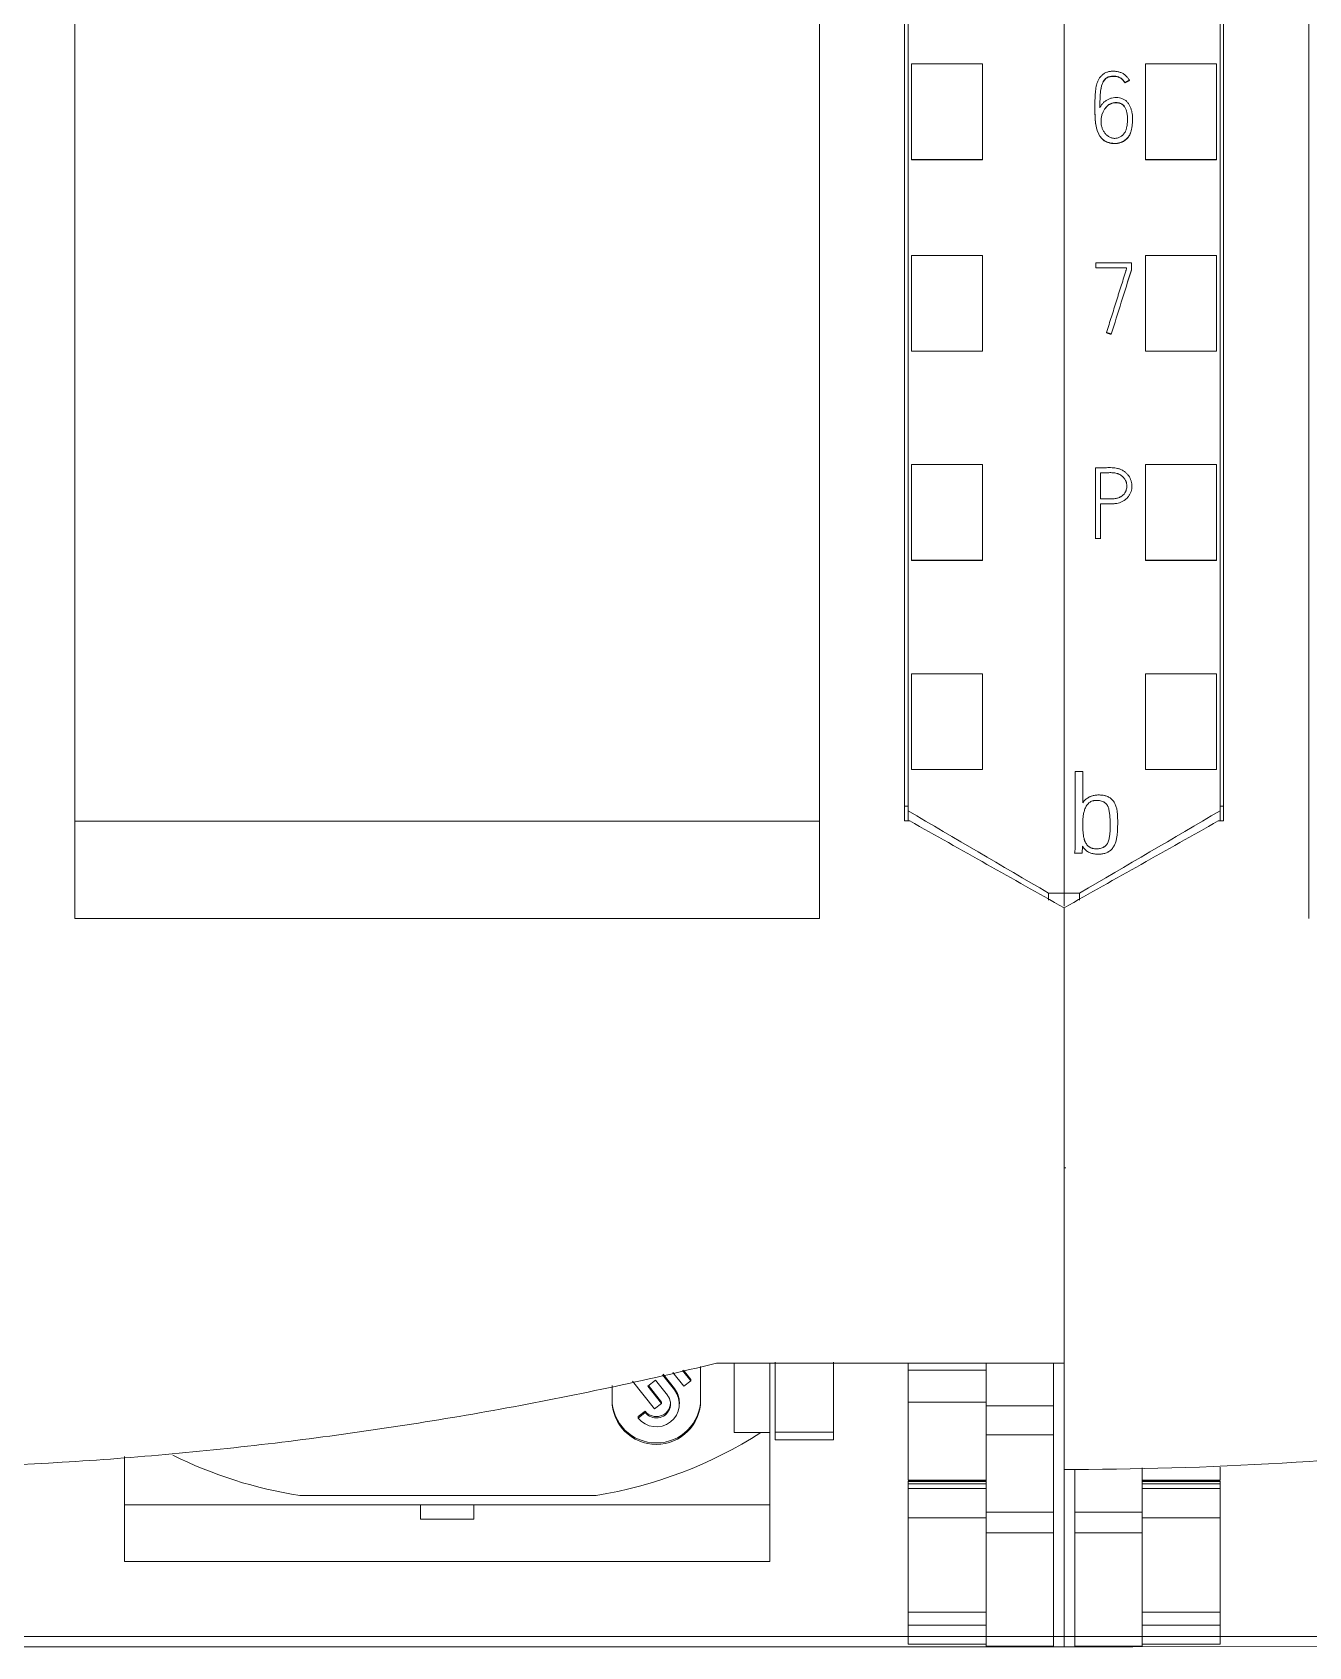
# Model space of a CAD drawing. Header units: millimetres. Extents: x 4137 to 6698, y 1400 to 3585.
# Drawn here: x 6083.15 to 6119.15, y 3225.79 to 3271.34 of the extents above; entities that cross this region are included whole.
import ezdxf

# ---------------------------------------------------------------- set-up
doc = ezdxf.new("R2010")
doc.units = ezdxf.units.MM
doc.layers.add('000-PI-Oprema', color=30, linetype='Continuous', lineweight=5)
doc.layers.add('004-PI-DIN Šina', color=3, linetype='Continuous')

msp = doc.modelspace()

# ---------------------------------------------------------------- linework, layer by layer
at = {"color": 0, "linetype": 'ByBlock', "lineweight": 0}
for p, q in [((6112.248, 3360.472), (6112.248, 3247.054)), ((6107.848, 3249.376), (6107.848, 3358.191)), ((6107.948, 3267.749), (6107.948, 3270.45)), ((6107.948, 3270.45), (6109.948, 3270.45)), ((6109.948, 3267.749), (6109.948, 3270.45)), ((6107.948, 3267.749), (6109.948, 3267.749)), ((6107.948, 3267.741), (6107.948, 3267.749)), ((6107.948, 3267.741), (6109.948, 3267.741)), ((6109.948, 3267.741), (6109.948, 3267.749)), ((6107.948, 3262.348), (6107.948, 3265.049)), ((6107.948, 3265.049), (6109.948, 3265.049)), ((6109.948, 3262.348), (6109.948, 3265.049)), ((6107.948, 3262.348), (6109.948, 3262.348)), ((6107.948, 3262.341), (6107.948, 3262.348)), ((6107.948, 3262.341), (6109.948, 3262.341)), ((6109.948, 3262.341), (6109.948, 3262.348)), ((6107.948, 3256.446), (6107.948, 3259.147)), ((6107.948, 3259.147), (6109.948, 3259.147)), ((6109.948, 3256.446), (6109.948, 3259.147)), ((6107.948, 3256.446), (6109.948, 3256.446)), ((6107.948, 3256.441), (6107.948, 3256.446)), ((6107.948, 3256.441), (6109.948, 3256.441)), ((6109.948, 3256.441), (6109.948, 3256.446)), ((6107.948, 3250.544), (6107.948, 3253.245)), ((6107.948, 3253.245), (6109.948, 3253.245)), ((6109.948, 3250.544), (6109.948, 3253.245)), ((6107.948, 3250.541), (6107.948, 3250.544)), ((6107.948, 3250.544), (6109.948, 3250.544)), ((6107.948, 3250.541), (6109.948, 3250.541)), ((6109.948, 3250.541), (6109.948, 3250.544)), ((6107.748, 3249.505), (6107.848, 3249.505)), ((6107.848, 3249.091), (6107.848, 3249.376)), ((6105.348, 3249.087), (6084.348, 3249.087)), ((6107.748, 3249.091), (6107.898, 3249.091)), ((6111.808, 3247.054), (6111.808, 3246.851)), ((6112.248, 3247.054), (6111.808, 3247.054)), ((6112.248, 3247.054), (6112.248, 3246.705)), ((6105.348, 3246.341), (6084.348, 3246.341)), ((6112.299, 3239.304), (6112.248, 3239.304)), ((6101.998, 3232.74), (6101.998, 3233.696)), ((6102.448, 3233.791), (6112.248, 3233.791)), ((6102.948, 3233.791), (6102.948, 3231.831)), ((6103.948, 3231.831), (6103.948, 3233.791)), ((6107.848, 3233.591), (6107.848, 3233.791)), ((6110.048, 3232.59), (6110.048, 3233.791)), ((6111.948, 3232.59), (6111.948, 3233.791)), ((6112.248, 3233.739), (6112.248, 3225.791)), ((6100.078, 3233.288), (6100.698, 3232.502)), ((6100.51, 3233.143), (6100.726, 3233.31)), ((6100.726, 3233.31), (6101.062, 3232.884)), ((6101.259, 3233.036), (6100.923, 3233.463)), ((6101.259, 3233.075), (6100.942, 3233.477)), ((6101.218, 3233.53), (6101.524, 3233.141)), ((6101.721, 3233.294), (6101.489, 3233.588)), ((6101.721, 3233.333), (6101.516, 3233.593)), ((6101.524, 3233.141), (6101.721, 3233.294)), ((6101.721, 3233.333), (6101.721, 3233.294)), ((6107.848, 3232.693), (6107.848, 3233.591)), ((6107.848, 3233.591), (6110.048, 3233.591)), ((6099.498, 3233.165), (6099.498, 3232.74)), ((6100.895, 3232.654), (6100.51, 3233.143)), ((6100.895, 3232.694), (6100.529, 3233.158)), ((6101.259, 3233.075), (6101.259, 3233.036)), ((6100.433, 3232.436), (6100.236, 3232.283)), ((6100.433, 3232.397), (6100.236, 3232.244)), ((6100.433, 3232.436), (6100.433, 3232.397)), ((6100.698, 3232.502), (6100.895, 3232.654)), ((6100.895, 3232.694), (6100.895, 3232.654)), ((6101.397, 3232.64), (6101.397, 3232.679)), ((6107.848, 3230.492), (6107.848, 3232.693)), ((6107.848, 3232.693), (6110.048, 3232.693)), ((6110.048, 3231.774), (6110.048, 3232.59)), ((6110.048, 3232.59), (6111.948, 3232.59)), ((6111.948, 3231.774), (6111.948, 3232.59)), ((6100.236, 3232.283), (6100.236, 3232.244)), ((6102.948, 3231.831), (6102.948, 3231.831)), ((6102.948, 3231.831), (6103.696, 3231.831)), ((6102.948, 3231.831), (6103.948, 3231.831)), ((6103.696, 3231.831), (6103.948, 3231.831)), ((6103.948, 3229.791), (6103.948, 3231.831)), ((6103.948, 3231.831), (6103.948, 3231.831)), ((6104.098, 3231.624), (6104.098, 3231.842)), ((6104.098, 3231.842), (6105.748, 3231.842)), ((6104.098, 3231.624), (6105.748, 3231.624)), ((6105.748, 3231.624), (6105.748, 3231.842)), ((6110.048, 3231.774), (6110.048, 3229.586)), ((6110.048, 3231.774), (6111.948, 3231.774)), ((6111.948, 3231.774), (6111.948, 3229.586)), ((6085.748, 3229.791), (6085.748, 3231.156)), ((6107.848, 3230.492), (6110.048, 3230.492)), ((6090.692, 3230.059), (6099.047, 3230.059)), ((6107.848, 3230.456), (6107.848, 3230.463)), ((6110.048, 3230.463), (6107.848, 3230.463)), ((6107.848, 3230.391), (6107.848, 3230.456)), ((6107.848, 3230.456), (6110.048, 3230.456)), ((6107.848, 3230.391), (6107.848, 3230.254)), ((6107.848, 3230.391), (6110.048, 3230.391)), ((6107.848, 3230.254), (6110.048, 3230.254)), ((6107.848, 3230.254), (6107.848, 3229.43)), ((6085.748, 3229.791), (6103.948, 3229.791)), ((6085.748, 3228.191), (6085.748, 3229.791)), ((6094.098, 3229.791), (6094.098, 3229.387)), ((6095.598, 3229.791), (6095.598, 3229.387)), ((6103.948, 3228.191), (6103.948, 3229.791)), ((6110.048, 3229), (6110.048, 3229.586)), ((6110.048, 3229.586), (6111.948, 3229.586)), ((6111.948, 3229), (6111.948, 3229.586)), ((6094.098, 3229.387), (6095.598, 3229.387)), ((6107.848, 3229.43), (6107.848, 3226.765)), ((6107.848, 3229.43), (6110.048, 3229.43)), ((6110.048, 3229), (6111.948, 3229)), ((6085.748, 3228.191), (6103.948, 3228.191)), ((6107.848, 3226.765), (6107.848, 3226.398)), ((6107.848, 3226.765), (6110.048, 3226.765)), ((6107.848, 3226.398), (6107.848, 3225.867)), ((6107.848, 3226.398), (6110.048, 3226.398)), ((6110.048, 3226.398), (6110.048, 3225.867)), ((6110.648, 3225.791), (6079.389, 3225.791)), ((6107.848, 3225.867), (6107.848, 3225.867)), ((6107.848, 3225.867), (6110.048, 3225.867)), ((6107.848, 3225.867), (6110.048, 3225.867)), ((6110.048, 3225.803), (6111.948, 3225.803)), ((6112.248, 3225.791), (6110.648, 3225.791))]:
    msp.add_line(p, q, dxfattribs=at)
for centre, major_axis, start_param, end_param in [((6100.748, 3232.779), (1.25, 0), 3.141593, 6.283185), ((6100.748, 3232.64), (0.649, 0), 3.804818, 6.94641), ((6100.748, 3232.64), (-0.399, 0), 0.663225, 3.804818), ((6100.748, 3232.679), (0.649, 0), 6.283142, 6.94641), ((6100.748, 3232.74), (1.25, 0), 3.141593, 6.283185), ((6100.748, 3232.679), (-0.399, 0), 0.663225, 3.092069), ((6097.11, 3241.936), (12.135, 0), 4.872685, 5.28613), ((6092.514, 3241.795), (11.977, 0), 4.244321, 4.559632)]:
    msp.add_ellipse(centre, major_axis=major_axis, ratio=0.991445, start_param=start_param, end_param=end_param, dxfattribs=at)
for points, knots in [([(6107.748, 3249.091), (6107.748, 3252.431), (6107.748, 3260.396), (6107.748, 3273.036), (6107.748, 3288.522), (6107.748, 3302.817), (6107.748, 3317.027), (6107.748, 3331.593), (6107.748, 3345.763), (6107.748, 3355.333), (6107.748, 3358.377)], [0, 0, 0, 0, 0.091483, 0.21812, 0.346206, 0.515858, 0.610111, 0.736264, 0.916066, 1, 1, 1, 1]), ([(6084.348, 3355.311), (6084.348, 3353.288), (6084.348, 3344.739), (6084.348, 3331.593), (6084.348, 3317.027), (6084.348, 3302.817), (6084.348, 3288.522), (6084.348, 3273.036), (6084.348, 3260.278), (6084.348, 3251.396), (6084.348, 3247.139), (6084.348, 3246.341)], [0, 0, 0, 0, 0.055935, 0.236292, 0.362833, 0.457376, 0.627551, 0.756032, 0.883059, 0.978086, 1, 1, 1, 1]), ([(6105.348, 3355.311), (6105.348, 3353.288), (6105.348, 3344.739), (6105.348, 3331.593), (6105.348, 3317.027), (6105.348, 3302.817), (6105.348, 3288.522), (6105.348, 3273.036), (6105.348, 3260.278), (6105.348, 3251.396), (6105.348, 3247.139), (6105.348, 3246.341)], [0, 0, 0, 0, 0.055935, 0.236292, 0.362833, 0.457376, 0.627551, 0.756032, 0.883059, 0.978086, 1, 1, 1, 1]), ([(6112.248, 3246.64), (6112.248, 3245.132), (6112.248, 3241.882), (6112.248, 3237.599), (6112.248, 3234.824), (6112.248, 3233.791)], [0, 0, 0, 0, 0.352188, 0.75882, 1, 1, 1, 1]), ([(6077.749, 3230.792), (6079.836, 3230.798), (6081.917, 3230.865), (6086.063, 3231.123), (6088.128, 3231.312), (6092.245, 3231.812), (6094.296, 3232.122), (6098.383, 3232.865), (6100.419, 3233.297), (6102.448, 3233.791)], [0, 0, 0, 0, 0.25, 0.25, 0.5, 0.5, 0.75, 0.75, 1, 1, 1, 1]), ([(6104.098, 3233.82), (6104.098, 3233.778), (6104.098, 3233.194), (6104.098, 3232.528), (6104.098, 3231.842)], [0, 0, 0, 0, 0.072727, 1, 1, 1, 1]), ([(6105.748, 3233.82), (6105.748, 3233.778), (6105.748, 3233.194), (6105.748, 3232.528), (6105.748, 3231.842)], [0, 0, 0, 0, 0.072727, 1, 1, 1, 1]), ([(6110.048, 3226.398), (6110.048, 3226.632), (6110.048, 3227.31), (6110.048, 3228.33), (6110.048, 3229)], [0, 0, 0, 0, 0.445928, 1, 1, 1, 1])]:
    msp.add_open_spline(points, degree=3, knots=knots, dxfattribs=at)
for points in [[(6107.848, 3249.376), (6109.167, 3248.601), (6110.487, 3247.827), (6111.808, 3247.054)], [(6112.248, 3246.64), (6110.798, 3247.457), (6109.348, 3248.274), (6107.898, 3249.091)], [(6111.948, 3225.803), (6111.948, 3225.844), (6111.948, 3226.134), (6111.948, 3227.199), (6111.948, 3228.33), (6111.948, 3229)], [(6110.048, 3225.803), (6110.048, 3225.815), (6110.048, 3225.837), (6110.048, 3225.867)]]:
    msp.add_open_spline(points, degree=3, dxfattribs=at)
at = {"layer": '000-PI-Oprema', "color": 0, "linetype": 'ByBlock', "lineweight": 0}
for p, q in [((6112.248, 3360.472), (6112.248, 3247.054)), ((6116.648, 3358.191), (6116.648, 3249.376)), ((6114.548, 3267.749), (6114.548, 3270.45)), ((6116.548, 3270.45), (6114.548, 3270.45)), ((6116.548, 3267.749), (6116.548, 3270.45)), ((6113.961, 3269.922), (6113.961, 3269.916)), ((6114.089, 3269.988), (6114.089, 3269.982)), ((6113.117, 3269.182), (6113.117, 3269.175)), ((6114.181, 3268.882), (6114.181, 3268.888)), ((6114.548, 3267.741), (6114.548, 3267.749)), ((6116.548, 3267.749), (6114.548, 3267.749)), ((6116.548, 3267.741), (6114.548, 3267.741)), ((6116.548, 3267.741), (6116.548, 3267.749)), ((6113.148, 3264.697), (6113.148, 3264.839)), ((6113.148, 3264.839), (6114.147, 3264.839)), ((6114.008, 3264.697), (6113.148, 3264.697)), ((6114.008, 3264.658), (6114.008, 3264.697)), ((6114.147, 3264.839), (6114.147, 3264.636)), ((6114.548, 3262.348), (6114.548, 3265.049)), ((6116.548, 3265.049), (6114.548, 3265.049)), ((6116.548, 3262.348), (6116.548, 3265.049)), ((6114.147, 3264.636), (6114.147, 3264.63)), ((6113.445, 3262.871), (6113.445, 3262.865)), ((6113.578, 3262.827), (6113.578, 3262.821)), ((6116.548, 3262.348), (6114.548, 3262.348)), ((6114.548, 3262.341), (6114.548, 3262.348)), ((6116.548, 3262.341), (6114.548, 3262.341)), ((6116.548, 3262.341), (6116.548, 3262.348)), ((6113.135, 3259.057), (6113.135, 3257.055)), ((6113.276, 3258.18), (6113.276, 3258.915)), ((6114.548, 3256.446), (6114.548, 3259.147)), ((6116.548, 3259.147), (6114.548, 3259.147)), ((6116.548, 3256.446), (6116.548, 3259.147)), ((6114.161, 3258.529), (6114.161, 3258.535)), ((6113.276, 3257.055), (6113.276, 3258.038)), ((6113.135, 3257.055), (6113.276, 3257.055)), ((6113.135, 3257.055), (6113.135, 3257.049)), ((6113.276, 3257.055), (6113.276, 3257.049)), ((6114.548, 3256.441), (6114.548, 3256.446)), ((6116.548, 3256.446), (6114.548, 3256.446)), ((6116.548, 3256.441), (6114.548, 3256.441)), ((6116.548, 3256.441), (6116.548, 3256.446)), ((6114.548, 3250.544), (6114.548, 3253.245)), ((6116.548, 3253.245), (6114.548, 3253.245)), ((6116.548, 3250.544), (6116.548, 3253.245)), ((6116.548, 3250.544), (6114.548, 3250.544)), ((6114.548, 3250.541), (6114.548, 3250.544)), ((6116.548, 3250.541), (6114.548, 3250.541)), ((6116.548, 3250.541), (6116.548, 3250.544)), ((6112.776, 3250.483), (6112.565, 3250.483)), ((6112.776, 3249.604), (6112.776, 3250.483)), ((6116.748, 3249.505), (6116.648, 3249.505)), ((6116.648, 3249.376), (6116.648, 3249.091)), ((6116.598, 3249.091), (6116.748, 3249.091)), ((6112.761, 3248.183), (6112.769, 3248.377)), ((6112.544, 3248.183), (6112.761, 3248.183)), ((6112.248, 3247.054), (6112.248, 3246.684)), ((6112.688, 3247.054), (6112.248, 3247.054)), ((6112.688, 3246.851), (6112.688, 3247.054)), ((6112.549, 3230.792), (6112.248, 3230.792)), ((6112.248, 3230.71), (6112.248, 3225.791)), ((6112.548, 3230.78), (6112.548, 3229.586)), ((6114.448, 3230.84), (6114.448, 3229.586)), ((6114.448, 3230.492), (6116.648, 3230.492)), ((6116.648, 3230.492), (6116.648, 3230.857)), ((6116.648, 3230.463), (6114.448, 3230.463)), ((6116.648, 3230.456), (6114.448, 3230.456)), ((6116.648, 3230.391), (6114.448, 3230.391)), ((6116.648, 3230.254), (6114.448, 3230.254)), ((6116.648, 3230.456), (6116.648, 3230.463)), ((6116.648, 3230.391), (6116.648, 3230.456)), ((6116.648, 3230.391), (6116.648, 3230.254)), ((6116.648, 3230.254), (6116.648, 3229.43)), ((6112.548, 3229), (6112.548, 3229.586)), ((6114.448, 3229.586), (6112.548, 3229.586)), ((6114.448, 3229), (6114.448, 3229.586)), ((6116.648, 3229.43), (6114.448, 3229.43)), ((6116.648, 3229.43), (6116.648, 3226.765)), ((6114.448, 3229), (6112.548, 3229)), ((6116.648, 3226.765), (6114.448, 3226.765)), ((6114.448, 3226.398), (6114.448, 3225.867)), ((6116.648, 3226.398), (6114.448, 3226.398)), ((6116.648, 3226.765), (6116.648, 3226.398)), ((6116.648, 3226.398), (6116.648, 3225.867)), ((6114.189, 3225.791), (6112.248, 3225.791)), ((6112.548, 3225.803), (6114.448, 3225.803)), ((6114.448, 3225.803), (6112.548, 3225.803)), ((6144.848, 3225.867), (6114.189, 3225.791)), ((6114.448, 3225.867), (6116.648, 3225.867)), ((6116.648, 3225.867), (6114.448, 3225.867)), ((6116.648, 3225.867), (6116.648, 3225.867))]:
    msp.add_line(p, q, dxfattribs=at)
for centre, major_axis, ratio, start_param, end_param in [((6126.119, 3240.812), (313.796, 999.598), 0.017716, 1.552522, 1.554333), ((6126.129, 3240.803), (313.87, 999.835), 0.017722, 1.552527, 1.554337)]:
    msp.add_ellipse(centre, major_axis=major_axis, ratio=ratio, start_param=start_param, end_param=end_param, dxfattribs=at)
for points, knots in [([(6116.748, 3358.377), (6116.748, 3355.333), (6116.748, 3345.763), (6116.748, 3331.593), (6116.748, 3317.027), (6116.748, 3302.817), (6116.748, 3288.522), (6116.748, 3273.036), (6116.748, 3260.396), (6116.748, 3252.431), (6116.748, 3249.091)], [0, 0, 0, 0, 0.083934, 0.263736, 0.389889, 0.484142, 0.653794, 0.78188, 0.908517, 1, 1, 1, 1]), ([(6119.148, 3355.311), (6119.148, 3353.288), (6119.148, 3344.739), (6119.148, 3331.593), (6119.148, 3317.027), (6119.148, 3302.817), (6119.148, 3288.522), (6119.148, 3273.036), (6119.148, 3260.278), (6119.148, 3251.396), (6119.148, 3247.139), (6119.148, 3246.341)], [0, 0, 0, 0, 0.055935, 0.236292, 0.362833, 0.457376, 0.627551, 0.756032, 0.883059, 0.978086, 1, 1, 1, 1]), ([(6114.089, 3269.988), (6114.074, 3270.013), (6114.058, 3270.038), (6114.032, 3270.072), (6114.022, 3270.083), (6114.003, 3270.104), (6113.992, 3270.114), (6113.96, 3270.144), (6113.937, 3270.161), (6113.899, 3270.182), (6113.887, 3270.189), (6113.86, 3270.201), (6113.846, 3270.206), (6113.806, 3270.221), (6113.778, 3270.228), (6113.735, 3270.236), (6113.721, 3270.238), (6113.692, 3270.241), (6113.678, 3270.242), (6113.634, 3270.245), (6113.605, 3270.244), (6113.562, 3270.241), (6113.548, 3270.239), (6113.52, 3270.234), (6113.505, 3270.231), (6113.463, 3270.22), (6113.436, 3270.209), (6113.398, 3270.189), (6113.385, 3270.182), (6113.361, 3270.166), (6113.349, 3270.158), (6113.315, 3270.131), (6113.294, 3270.111), (6113.266, 3270.078), (6113.257, 3270.066), (6113.24, 3270.042), (6113.232, 3270.03), (6113.211, 3269.993), (6113.199, 3269.966), (6113.178, 3269.912), (6113.17, 3269.884), (6113.156, 3269.829), (6113.151, 3269.801), (6113.142, 3269.744), (6113.138, 3269.716), (6113.129, 3269.63), (6113.125, 3269.572), (6113.12, 3269.457), (6113.119, 3269.4), (6113.117, 3269.227), (6113.116, 3269.112), (6113.122, 3268.969), (6113.123, 3268.94), (6113.127, 3268.883), (6113.13, 3268.854), (6113.139, 3268.769), (6113.148, 3268.712), (6113.164, 3268.641), (6113.168, 3268.627), (6113.176, 3268.599), (6113.18, 3268.586), (6113.194, 3268.544), (6113.205, 3268.518), (6113.223, 3268.478), (6113.229, 3268.465), (6113.243, 3268.44), (6113.251, 3268.427), (6113.275, 3268.391), (6113.293, 3268.368), (6113.323, 3268.337), (6113.334, 3268.327), (6113.356, 3268.308), (6113.368, 3268.3), (6113.404, 3268.276), (6113.43, 3268.262), (6113.47, 3268.245), (6113.484, 3268.24), (6113.511, 3268.231), (6113.525, 3268.227), (6113.567, 3268.217), (6113.596, 3268.212), (6113.639, 3268.208), (6113.654, 3268.207), (6113.683, 3268.207), (6113.698, 3268.207), (6113.741, 3268.21), (6113.769, 3268.214), (6113.811, 3268.225), (6113.825, 3268.229), (6113.853, 3268.238), (6113.866, 3268.244), (6113.906, 3268.262), (6113.931, 3268.276), (6113.967, 3268.3), (6113.979, 3268.309), (6114.001, 3268.328), (6114.012, 3268.337), (6114.043, 3268.368), (6114.061, 3268.391), (6114.084, 3268.427), (6114.092, 3268.44), (6114.105, 3268.466), (6114.111, 3268.479), (6114.128, 3268.519), (6114.136, 3268.547), (6114.147, 3268.589), (6114.151, 3268.603), (6114.156, 3268.632), (6114.159, 3268.646), (6114.166, 3268.689), (6114.17, 3268.718), (6114.179, 3268.804), (6114.182, 3268.861), (6114.179, 3268.947), (6114.178, 3268.976), (6114.171, 3269.034), (6114.166, 3269.062), (6114.154, 3269.12), (6114.147, 3269.148), (6114.128, 3269.204), (6114.118, 3269.231), (6114.093, 3269.284), (6114.079, 3269.309), (6114.046, 3269.357), (6114.027, 3269.379), (6113.995, 3269.41), (6113.983, 3269.419), (6113.959, 3269.436), (6113.947, 3269.444), (6113.921, 3269.457), (6113.907, 3269.463), (6113.88, 3269.474), (6113.866, 3269.478), (6113.824, 3269.49), (6113.795, 3269.495), (6113.751, 3269.499), (6113.736, 3269.5), (6113.707, 3269.5), (6113.692, 3269.5), (6113.648, 3269.498), (6113.619, 3269.494), (6113.576, 3269.484), (6113.562, 3269.48), (6113.534, 3269.47), (6113.521, 3269.465), (6113.481, 3269.447), (6113.456, 3269.433), (6113.42, 3269.408), (6113.408, 3269.399), (6113.385, 3269.381), (6113.374, 3269.371), (6113.343, 3269.341), (6113.323, 3269.318), (6113.289, 3269.271), (6113.273, 3269.246), (6113.259, 3269.22)], [0, 0, 0, 0, 0.015625, 0.015625, 0.023438, 0.023438, 0.03125, 0.03125, 0.046875, 0.046875, 0.054688, 0.054688, 0.0625, 0.0625, 0.078125, 0.078125, 0.085938, 0.085938, 0.09375, 0.09375, 0.109375, 0.109375, 0.117188, 0.117188, 0.125, 0.125, 0.140625, 0.140625, 0.148438, 0.148438, 0.15625, 0.15625, 0.171875, 0.171875, 0.179688, 0.179688, 0.1875, 0.1875, 0.203125, 0.203125, 0.21875, 0.21875, 0.234375, 0.234375, 0.25, 0.25, 0.28125, 0.28125, 0.3125, 0.3125, 0.375, 0.375, 0.390625, 0.390625, 0.40625, 0.40625, 0.4375, 0.4375, 0.445313, 0.445313, 0.453125, 0.453125, 0.46875, 0.46875, 0.476563, 0.476563, 0.484375, 0.484375, 0.5, 0.5, 0.507813, 0.507813, 0.515625, 0.515625, 0.53125, 0.53125, 0.539063, 0.539063, 0.546875, 0.546875, 0.5625, 0.5625, 0.570313, 0.570313, 0.578125, 0.578125, 0.59375, 0.59375, 0.601563, 0.601563, 0.609375, 0.609375, 0.625, 0.625, 0.632813, 0.632813, 0.640625, 0.640625, 0.65625, 0.65625, 0.664063, 0.664063, 0.671875, 0.671875, 0.6875, 0.6875, 0.695313, 0.695313, 0.703125, 0.703125, 0.71875, 0.71875, 0.75, 0.75, 0.765625, 0.765625, 0.78125, 0.78125, 0.796875, 0.796875, 0.8125, 0.8125, 0.828125, 0.828125, 0.84375, 0.84375, 0.851563, 0.851563, 0.859375, 0.859375, 0.867188, 0.867188, 0.875, 0.875, 0.890625, 0.890625, 0.898438, 0.898438, 0.90625, 0.90625, 0.921875, 0.921875, 0.929688, 0.929688, 0.9375, 0.9375, 0.953125, 0.953125, 0.960938, 0.960938, 0.96875, 0.96875, 0.984375, 0.984375, 1, 1, 1, 1]), ([(6113.259, 3269.22), (6113.259, 3269.281), (6113.26, 3269.342), (6113.262, 3269.433), (6113.263, 3269.464), (6113.265, 3269.525), (6113.267, 3269.555), (6113.27, 3269.616), (6113.273, 3269.647), (6113.28, 3269.707), (6113.284, 3269.737), (6113.293, 3269.782), (6113.296, 3269.797), (6113.304, 3269.827), (6113.308, 3269.842), (6113.322, 3269.887), (6113.334, 3269.915), (6113.352, 3269.949), (6113.356, 3269.956), (6113.364, 3269.969), (6113.368, 3269.976), (6113.382, 3269.995), (6113.392, 3270.007), (6113.408, 3270.024), (6113.413, 3270.029), (6113.425, 3270.039), (6113.431, 3270.044), (6113.45, 3270.058), (6113.463, 3270.066), (6113.484, 3270.076), (6113.491, 3270.079), (6113.506, 3270.084), (6113.513, 3270.087), (6113.536, 3270.093), (6113.551, 3270.097), (6113.581, 3270.102), (6113.597, 3270.103), (6113.628, 3270.105), (6113.643, 3270.105), (6113.674, 3270.104), (6113.69, 3270.103), (6113.72, 3270.099), (6113.743, 3270.094), (6113.765, 3270.087), (6113.78, 3270.082), (6113.787, 3270.08), (6113.809, 3270.071), (6113.823, 3270.064), (6113.85, 3270.048), (6113.862, 3270.04), (6113.881, 3270.025), (6113.887, 3270.02), (6113.898, 3270.01), (6113.903, 3270.004), (6113.919, 3269.987), (6113.929, 3269.975), (6113.946, 3269.949), (6113.954, 3269.936), (6113.961, 3269.922)], [0, 0, 0, 0, 0.125, 0.125, 0.1875, 0.1875, 0.25, 0.25, 0.3125, 0.3125, 0.375, 0.375, 0.40625, 0.40625, 0.4375, 0.4375, 0.5, 0.5, 0.515625, 0.515625, 0.53125, 0.53125, 0.5625, 0.5625, 0.578125, 0.578125, 0.59375, 0.59375, 0.625, 0.625, 0.640625, 0.640625, 0.65625, 0.65625, 0.6875, 0.6875, 0.71875, 0.71875, 0.75, 0.75, 0.78125, 0.78125, 0.8125, 0.828125, 0.828125, 0.84375, 0.84375, 0.875, 0.875, 0.90625, 0.90625, 0.921875, 0.921875, 0.9375, 0.9375, 0.96875, 0.96875, 1, 1, 1, 1]), ([(6113.961, 3269.916), (6113.947, 3269.943), (6113.93, 3269.969), (6113.904, 3269.997), (6113.899, 3270.003), (6113.887, 3270.013), (6113.882, 3270.018), (6113.863, 3270.033), (6113.838, 3270.05), (6113.81, 3270.064), (6113.782, 3270.076), (6113.767, 3270.081), (6113.737, 3270.089), (6113.722, 3270.092), (6113.691, 3270.096), (6113.676, 3270.098), (6113.629, 3270.099), (6113.599, 3270.098), (6113.553, 3270.091), (6113.538, 3270.088), (6113.508, 3270.079), (6113.493, 3270.074), (6113.472, 3270.064), (6113.466, 3270.06), (6113.452, 3270.053), (6113.446, 3270.048), (6113.427, 3270.035), (6113.409, 3270.019), (6113.394, 3270.002), (6113.384, 3269.99), (6113.379, 3269.984), (6113.365, 3269.965), (6113.357, 3269.952), (6113.342, 3269.925), (6113.336, 3269.911), (6113.324, 3269.883), (6113.318, 3269.868), (6113.304, 3269.824), (6113.297, 3269.794), (6113.285, 3269.734), (6113.28, 3269.704), (6113.273, 3269.643), (6113.271, 3269.613), (6113.267, 3269.552), (6113.265, 3269.521), (6113.263, 3269.459), (6113.262, 3269.429), (6113.26, 3269.337), (6113.259, 3269.275), (6113.259, 3269.214)], [0, 0, 0, 0, 0.0625, 0.0625, 0.078125, 0.078125, 0.09375, 0.09375, 0.125, 0.15625, 0.15625, 0.1875, 0.1875, 0.21875, 0.21875, 0.25, 0.25, 0.3125, 0.3125, 0.34375, 0.34375, 0.375, 0.375, 0.390625, 0.390625, 0.40625, 0.40625, 0.4375, 0.453125, 0.453125, 0.46875, 0.46875, 0.5, 0.5, 0.53125, 0.53125, 0.5625, 0.5625, 0.625, 0.625, 0.6875, 0.6875, 0.75, 0.75, 0.8125, 0.8125, 0.875, 0.875, 1, 1, 1, 1]), ([(6113.532, 3269.314), (6113.558, 3269.329), (6113.585, 3269.339), (6113.628, 3269.35), (6113.643, 3269.352), (6113.672, 3269.356), (6113.701, 3269.359), (6113.731, 3269.359), (6113.76, 3269.357), (6113.775, 3269.355), (6113.804, 3269.35), (6113.818, 3269.347), (6113.846, 3269.337), (6113.86, 3269.332), (6113.886, 3269.317), (6113.898, 3269.309), (6113.92, 3269.29), (6113.93, 3269.279), (6113.948, 3269.256), (6113.957, 3269.244), (6113.972, 3269.219), (6113.978, 3269.205), (6113.996, 3269.165), (6114.006, 3269.137), (6114.016, 3269.095), (6114.019, 3269.081), (6114.025, 3269.052), (6114.027, 3269.037), (6114.032, 3268.993), (6114.034, 3268.964), (6114.036, 3268.906), (6114.037, 3268.877), (6114.035, 3268.79), (6114.029, 3268.732), (6114.012, 3268.645), (6114.005, 3268.617), (6113.99, 3268.575), (6113.984, 3268.562), (6113.972, 3268.535), (6113.965, 3268.522), (6113.941, 3268.485), (6113.923, 3268.462), (6113.897, 3268.436), (6113.891, 3268.431), (6113.88, 3268.421), (6113.874, 3268.417), (6113.857, 3268.404), (6113.845, 3268.396), (6113.819, 3268.382), (6113.806, 3268.375), (6113.778, 3268.365), (6113.75, 3268.357), (6113.721, 3268.352), (6113.691, 3268.349), (6113.677, 3268.349), (6113.647, 3268.351), (6113.633, 3268.352), (6113.604, 3268.358), (6113.59, 3268.361), (6113.547, 3268.376), (6113.521, 3268.389), (6113.485, 3268.414), (6113.473, 3268.423), (6113.451, 3268.442), (6113.429, 3268.462), (6113.41, 3268.484), (6113.392, 3268.507), (6113.383, 3268.519), (6113.359, 3268.556), (6113.345, 3268.582), (6113.328, 3268.623), (6113.323, 3268.636), (6113.314, 3268.664), (6113.31, 3268.679), (6113.3, 3268.722), (6113.296, 3268.75), (6113.292, 3268.794), (6113.291, 3268.809), (6113.291, 3268.838), (6113.291, 3268.853), (6113.293, 3268.897), (6113.297, 3268.926), (6113.308, 3268.983), (6113.315, 3269.011), (6113.329, 3269.053), (6113.335, 3269.067), (6113.346, 3269.094), (6113.352, 3269.107), (6113.372, 3269.146), (6113.387, 3269.171), (6113.413, 3269.206), (6113.422, 3269.217), (6113.441, 3269.24), (6113.451, 3269.251), (6113.483, 3269.281), (6113.506, 3269.299), (6113.532, 3269.314)], [0, 0, 0, 0, 0.03125, 0.03125, 0.046875, 0.046875, 0.0625, 0.078125, 0.078125, 0.09375, 0.09375, 0.109375, 0.109375, 0.125, 0.125, 0.140625, 0.140625, 0.15625, 0.15625, 0.171875, 0.171875, 0.1875, 0.1875, 0.21875, 0.21875, 0.234375, 0.234375, 0.25, 0.25, 0.28125, 0.28125, 0.3125, 0.3125, 0.375, 0.375, 0.40625, 0.40625, 0.421875, 0.421875, 0.4375, 0.4375, 0.46875, 0.46875, 0.476563, 0.476563, 0.484375, 0.484375, 0.5, 0.5, 0.515625, 0.515625, 0.53125, 0.546875, 0.546875, 0.5625, 0.5625, 0.578125, 0.578125, 0.59375, 0.59375, 0.625, 0.625, 0.640625, 0.640625, 0.65625, 0.671875, 0.671875, 0.6875, 0.6875, 0.71875, 0.71875, 0.734375, 0.734375, 0.75, 0.75, 0.78125, 0.78125, 0.796875, 0.796875, 0.8125, 0.8125, 0.84375, 0.84375, 0.875, 0.875, 0.890625, 0.890625, 0.90625, 0.90625, 0.9375, 0.9375, 0.953125, 0.953125, 0.96875, 0.96875, 1, 1, 1, 1]), ([(6113.532, 3269.308), (6113.506, 3269.293), (6113.483, 3269.275), (6113.452, 3269.245), (6113.442, 3269.234), (6113.422, 3269.212), (6113.413, 3269.2), (6113.388, 3269.164), (6113.372, 3269.14), (6113.352, 3269.101), (6113.346, 3269.087), (6113.335, 3269.06), (6113.329, 3269.047), (6113.315, 3269.005), (6113.308, 3268.977), (6113.3, 3268.934), (6113.297, 3268.919), (6113.294, 3268.89), (6113.293, 3268.875), (6113.291, 3268.85), (6113.291, 3268.839), (6113.291, 3268.829)], [0, 0, 0, 0, 0.157109, 0.157109, 0.235664, 0.235664, 0.314218, 0.314218, 0.471328, 0.471328, 0.549882, 0.549882, 0.628437, 0.628437, 0.785546, 0.785546, 0.864101, 0.864101, 0.942655, 0.942655, 1, 1, 1, 1]), ([(6113.953, 3269.242), (6113.948, 3269.249), (6113.943, 3269.256), (6113.929, 3269.274), (6113.919, 3269.284), (6113.902, 3269.299), (6113.896, 3269.303), (6113.884, 3269.312), (6113.878, 3269.316), (6113.859, 3269.326), (6113.845, 3269.332), (6113.817, 3269.341), (6113.803, 3269.344), (6113.774, 3269.349), (6113.76, 3269.351), (6113.73, 3269.352), (6113.716, 3269.353), (6113.672, 3269.351), (6113.643, 3269.347), (6113.6, 3269.336), (6113.586, 3269.332), (6113.565, 3269.324), (6113.559, 3269.321), (6113.545, 3269.315), (6113.539, 3269.311), (6113.532, 3269.308)], [0, 0, 0, 0, 0.053658, 0.053658, 0.148292, 0.148292, 0.195609, 0.195609, 0.242926, 0.242926, 0.33756, 0.33756, 0.432195, 0.432195, 0.526829, 0.526829, 0.621463, 0.621463, 0.810732, 0.810732, 0.905366, 0.905366, 0.952683, 0.952683, 1, 1, 1, 1]), ([(6114.181, 3268.882), (6114.181, 3268.836), (6114.178, 3268.79), (6114.17, 3268.715), (6114.167, 3268.686), (6114.16, 3268.643), (6114.157, 3268.629), (6114.151, 3268.601), (6114.148, 3268.586), (6114.137, 3268.544), (6114.129, 3268.516), (6114.112, 3268.476), (6114.106, 3268.463), (6114.093, 3268.437), (6114.086, 3268.424), (6114.063, 3268.387), (6114.045, 3268.364), (6114.014, 3268.333), (6114.004, 3268.324), (6113.982, 3268.305), (6113.97, 3268.296), (6113.934, 3268.271), (6113.909, 3268.257), (6113.869, 3268.239), (6113.855, 3268.233), (6113.828, 3268.224), (6113.814, 3268.219), (6113.772, 3268.209), (6113.743, 3268.204), (6113.7, 3268.201), (6113.685, 3268.201), (6113.656, 3268.201), (6113.641, 3268.201), (6113.598, 3268.205), (6113.57, 3268.21), (6113.527, 3268.22), (6113.513, 3268.224), (6113.485, 3268.233), (6113.472, 3268.238), (6113.432, 3268.255), (6113.406, 3268.268), (6113.376, 3268.288), (6113.37, 3268.292), (6113.358, 3268.301), (6113.352, 3268.305), (6113.335, 3268.319), (6113.325, 3268.329), (6113.294, 3268.36), (6113.276, 3268.382), (6113.252, 3268.419), (6113.245, 3268.431), (6113.231, 3268.457), (6113.224, 3268.47), (6113.206, 3268.509), (6113.195, 3268.536), (6113.177, 3268.59), (6113.169, 3268.618), (6113.155, 3268.675), (6113.149, 3268.703), (6113.14, 3268.76), (6113.132, 3268.817), (6113.127, 3268.875), (6113.123, 3268.932), (6113.122, 3268.961), (6113.118, 3269.051), (6113.117, 3269.113), (6113.117, 3269.175)], [0, 0, 0, 0, 0.061997, 0.061997, 0.100843, 0.100843, 0.120266, 0.120266, 0.139688, 0.139688, 0.178534, 0.178534, 0.197957, 0.197957, 0.217379, 0.217379, 0.256225, 0.256225, 0.275648, 0.275648, 0.295071, 0.295071, 0.333916, 0.333916, 0.353339, 0.353339, 0.372762, 0.372762, 0.411607, 0.411607, 0.43103, 0.43103, 0.450453, 0.450453, 0.489298, 0.489298, 0.508721, 0.508721, 0.528144, 0.528144, 0.566989, 0.566989, 0.5767, 0.5767, 0.586412, 0.586412, 0.605835, 0.605835, 0.64468, 0.64468, 0.664103, 0.664103, 0.683526, 0.683526, 0.722371, 0.722371, 0.761217, 0.761217, 0.800062, 0.800062, 0.838908, 0.877753, 0.877753, 0.916599, 0.916599, 1, 1, 1, 1]), ([(6113.445, 3262.871), (6113.492, 3263.02), (6113.539, 3263.169), (6113.609, 3263.393), (6113.632, 3263.467), (6113.679, 3263.616), (6113.702, 3263.691), (6113.737, 3263.803), (6113.749, 3263.84), (6113.772, 3263.914), (6113.784, 3263.951), (6113.819, 3264.063), (6113.843, 3264.138), (6113.889, 3264.287), (6113.913, 3264.361), (6113.948, 3264.473), (6113.96, 3264.51), (6113.978, 3264.566), (6113.984, 3264.584), (6113.993, 3264.612), (6113.996, 3264.622), (6114.002, 3264.64), (6114.005, 3264.649), (6114.008, 3264.658)], [0, 0, 0, 0, 0.25, 0.25, 0.375, 0.375, 0.5, 0.5, 0.5625, 0.5625, 0.625, 0.625, 0.75, 0.75, 0.875, 0.875, 0.9375, 0.9375, 0.96875, 0.96875, 0.984375, 0.984375, 1, 1, 1, 1]), ([(6113.276, 3258.038), (6113.328, 3258.038), (6113.379, 3258.038), (6113.483, 3258.038), (6113.534, 3258.037), (6113.612, 3258.038), (6113.638, 3258.039), (6113.676, 3258.043), (6113.689, 3258.044), (6113.715, 3258.047), (6113.728, 3258.049), (6113.766, 3258.056), (6113.791, 3258.062), (6113.84, 3258.078), (6113.864, 3258.088), (6113.899, 3258.106), (6113.911, 3258.112), (6113.933, 3258.125), (6113.944, 3258.132), (6113.975, 3258.154), (6113.995, 3258.17), (6114.024, 3258.197), (6114.033, 3258.206), (6114.05, 3258.226), (6114.058, 3258.236), (6114.082, 3258.267), (6114.095, 3258.288), (6114.113, 3258.323), (6114.119, 3258.334), (6114.129, 3258.358), (6114.133, 3258.371), (6114.145, 3258.408), (6114.151, 3258.433), (6114.157, 3258.471), (6114.159, 3258.484), (6114.16, 3258.51), (6114.161, 3258.523), (6114.161, 3258.562), (6114.159, 3258.588), (6114.153, 3258.626), (6114.151, 3258.639), (6114.145, 3258.664), (6114.141, 3258.677), (6114.13, 3258.714), (6114.12, 3258.738), (6114.104, 3258.773), (6114.098, 3258.784), (6114.085, 3258.806), (6114.078, 3258.817), (6114.055, 3258.85), (6114.039, 3258.869), (6114.003, 3258.907), (6113.984, 3258.924), (6113.953, 3258.948), (6113.943, 3258.956), (6113.921, 3258.97), (6113.91, 3258.977), (6113.876, 3258.995), (6113.853, 3259.006), (6113.816, 3259.019), (6113.804, 3259.023), (6113.779, 3259.03), (6113.766, 3259.034), (6113.703, 3259.048), (6113.652, 3259.054), (6113.575, 3259.058), (6113.549, 3259.059), (6113.497, 3259.059), (6113.445, 3259.058), (6113.394, 3259.057), (6113.342, 3259.057), (6113.264, 3259.056), (6113.186, 3259.057), (6113.135, 3259.057)], [0, 0, 0, 0, 0.0625, 0.0625, 0.125, 0.125, 0.15625, 0.15625, 0.171875, 0.171875, 0.1875, 0.1875, 0.21875, 0.21875, 0.25, 0.25, 0.265625, 0.265625, 0.28125, 0.28125, 0.3125, 0.3125, 0.328125, 0.328125, 0.34375, 0.34375, 0.375, 0.375, 0.390625, 0.390625, 0.40625, 0.40625, 0.4375, 0.4375, 0.453125, 0.453125, 0.46875, 0.46875, 0.5, 0.5, 0.515625, 0.515625, 0.53125, 0.53125, 0.5625, 0.5625, 0.578125, 0.578125, 0.59375, 0.59375, 0.625, 0.625, 0.65625, 0.65625, 0.671875, 0.671875, 0.6875, 0.6875, 0.71875, 0.71875, 0.734375, 0.734375, 0.75, 0.75, 0.8125, 0.8125, 0.84375, 0.84375, 0.875, 0.90625, 0.90625, 0.9375, 1, 1, 1, 1]), ([(6113.276, 3258.915), (6113.315, 3258.916), (6113.353, 3258.915), (6113.412, 3258.915), (6113.431, 3258.915), (6113.47, 3258.916), (6113.489, 3258.916), (6113.547, 3258.918), (6113.586, 3258.918), (6113.644, 3258.914), (6113.663, 3258.912), (6113.701, 3258.906), (6113.721, 3258.902), (6113.749, 3258.893), (6113.759, 3258.89), (6113.777, 3258.883), (6113.787, 3258.879), (6113.814, 3258.867), (6113.831, 3258.857), (6113.856, 3258.841), (6113.864, 3258.835), (6113.88, 3258.823), (6113.888, 3258.817), (6113.91, 3258.797), (6113.924, 3258.783), (6113.943, 3258.76), (6113.949, 3258.753), (6113.96, 3258.736), (6113.966, 3258.728), (6113.981, 3258.702), (6113.989, 3258.684), (6113.999, 3258.656), (6114.002, 3258.646), (6114.008, 3258.627), (6114.01, 3258.617), (6114.016, 3258.588), (6114.018, 3258.568), (6114.02, 3258.539), (6114.02, 3258.529), (6114.019, 3258.509), (6114.018, 3258.499), (6114.014, 3258.469), (6114.01, 3258.45), (6114.001, 3258.422), (6113.997, 3258.412), (6113.99, 3258.394), (6113.985, 3258.385), (6113.971, 3258.358), (6113.961, 3258.342), (6113.942, 3258.318), (6113.936, 3258.31), (6113.922, 3258.296), (6113.915, 3258.289), (6113.893, 3258.269), (6113.877, 3258.257), (6113.852, 3258.241), (6113.843, 3258.236), (6113.825, 3258.227), (6113.816, 3258.222), (6113.789, 3258.211), (6113.77, 3258.204), (6113.741, 3258.196), (6113.732, 3258.194), (6113.712, 3258.19), (6113.702, 3258.188), (6113.673, 3258.184), (6113.653, 3258.182), (6113.613, 3258.18), (6113.593, 3258.179), (6113.554, 3258.179), (6113.514, 3258.179), (6113.474, 3258.179), (6113.435, 3258.18), (6113.415, 3258.18), (6113.355, 3258.18), (6113.316, 3258.18), (6113.276, 3258.18)], [0, 0, 0, 0, 0.0625, 0.0625, 0.09375, 0.09375, 0.125, 0.125, 0.1875, 0.1875, 0.21875, 0.21875, 0.25, 0.25, 0.265625, 0.265625, 0.28125, 0.28125, 0.3125, 0.3125, 0.328125, 0.328125, 0.34375, 0.34375, 0.375, 0.375, 0.390625, 0.390625, 0.40625, 0.40625, 0.4375, 0.4375, 0.453125, 0.453125, 0.46875, 0.46875, 0.5, 0.5, 0.515625, 0.515625, 0.53125, 0.53125, 0.5625, 0.5625, 0.578125, 0.578125, 0.59375, 0.59375, 0.625, 0.625, 0.640625, 0.640625, 0.65625, 0.65625, 0.6875, 0.6875, 0.703125, 0.703125, 0.71875, 0.71875, 0.75, 0.75, 0.765625, 0.765625, 0.78125, 0.78125, 0.8125, 0.8125, 0.84375, 0.84375, 0.875, 0.90625, 0.90625, 0.9375, 0.9375, 1, 1, 1, 1]), ([(6112.565, 3250.483), (6112.565, 3250.1), (6112.565, 3249.525), (6112.565, 3248.854), (6112.565, 3248.542), (6112.565, 3248.41), (6112.565, 3248.374), (6112.565, 3248.35), (6112.565, 3248.338), (6112.564, 3248.314), (6112.563, 3248.302), (6112.56, 3248.279), (6112.558, 3248.267), (6112.552, 3248.231), (6112.548, 3248.207), (6112.544, 3248.183)], [0, 0, 0, 0, 0.5, 0.75, 0.875, 0.90625, 0.921875, 0.921875, 0.9375, 0.9375, 0.953125, 0.953125, 0.96875, 0.96875, 1, 1, 1, 1]), ([(6112.769, 3248.377), (6112.786, 3248.347), (6112.807, 3248.319), (6112.837, 3248.287), (6112.843, 3248.281), (6112.856, 3248.269), (6112.863, 3248.263), (6112.883, 3248.246), (6112.912, 3248.226), (6112.942, 3248.209), (6112.974, 3248.194), (6112.99, 3248.188), (6113.04, 3248.171), (6113.074, 3248.163), (6113.126, 3248.156), (6113.143, 3248.154), (6113.178, 3248.152), (6113.196, 3248.151), (6113.248, 3248.151), (6113.283, 3248.153), (6113.335, 3248.161), (6113.352, 3248.164), (6113.386, 3248.172), (6113.403, 3248.177), (6113.436, 3248.189), (6113.46, 3248.199), (6113.483, 3248.211), (6113.499, 3248.219), (6113.506, 3248.224), (6113.543, 3248.248), (6113.57, 3248.271), (6113.599, 3248.303), (6113.605, 3248.309), (6113.616, 3248.323), (6113.621, 3248.33), (6113.637, 3248.351), (6113.646, 3248.366), (6113.672, 3248.411), (6113.686, 3248.443), (6113.704, 3248.493), (6113.709, 3248.51), (6113.718, 3248.544), (6113.722, 3248.56), (6113.733, 3248.611), (6113.738, 3248.645), (6113.747, 3248.714), (6113.75, 3248.749), (6113.758, 3248.852), (6113.76, 3248.922), (6113.76, 3249.027), (6113.76, 3249.061), (6113.76, 3249.114), (6113.76, 3249.131), (6113.759, 3249.166), (6113.759, 3249.183), (6113.757, 3249.235), (6113.755, 3249.27), (6113.748, 3249.339), (6113.743, 3249.374), (6113.734, 3249.425), (6113.73, 3249.442), (6113.722, 3249.475), (6113.717, 3249.492), (6113.706, 3249.526), (6113.7, 3249.542), (6113.686, 3249.574), (6113.679, 3249.589), (6113.665, 3249.612), (6113.661, 3249.619), (6113.651, 3249.634), (6113.646, 3249.641), (6113.63, 3249.662), (6113.608, 3249.689), (6113.582, 3249.712), (6113.555, 3249.733), (6113.541, 3249.743), (6113.496, 3249.77), (6113.464, 3249.784), (6113.422, 3249.798), (6113.414, 3249.8), (6113.397, 3249.805), (6113.371, 3249.811), (6113.346, 3249.815), (6113.294, 3249.822), (6113.259, 3249.824), (6113.207, 3249.823), (6113.19, 3249.823), (6113.155, 3249.82), (6113.138, 3249.818), (6113.087, 3249.81), (6113.053, 3249.802), (6113.013, 3249.788), (6113.004, 3249.784), (6112.988, 3249.778), (6112.98, 3249.774), (6112.956, 3249.763), (6112.911, 3249.738), (6112.87, 3249.707), (6112.832, 3249.671), (6112.82, 3249.658), (6112.797, 3249.632), (6112.786, 3249.618), (6112.776, 3249.604)], [0, 0, 0, 0, 0.03125, 0.03125, 0.039062, 0.039062, 0.046875, 0.046875, 0.0625, 0.078125, 0.078125, 0.09375, 0.09375, 0.125, 0.125, 0.140625, 0.140625, 0.15625, 0.15625, 0.1875, 0.1875, 0.203125, 0.203125, 0.21875, 0.21875, 0.234375, 0.242187, 0.242187, 0.25, 0.25, 0.28125, 0.28125, 0.289062, 0.289062, 0.296875, 0.296875, 0.3125, 0.3125, 0.34375, 0.34375, 0.359375, 0.359375, 0.375, 0.375, 0.40625, 0.40625, 0.4375, 0.4375, 0.5, 0.5, 0.53125, 0.53125, 0.546875, 0.546875, 0.5625, 0.5625, 0.59375, 0.59375, 0.625, 0.625, 0.640625, 0.640625, 0.65625, 0.65625, 0.671875, 0.671875, 0.6875, 0.6875, 0.695312, 0.695312, 0.703125, 0.703125, 0.71875, 0.734375, 0.734375, 0.75, 0.75, 0.78125, 0.78125, 0.789062, 0.789062, 0.796875, 0.8125, 0.8125, 0.84375, 0.84375, 0.859375, 0.859375, 0.875, 0.875, 0.90625, 0.90625, 0.914063, 0.914063, 0.921875, 0.921875, 0.9375, 0.96875, 0.96875, 0.984375, 0.984375, 1, 1, 1, 1]), ([(6112.838, 3249.431), (6112.852, 3249.467), (6112.869, 3249.501), (6112.896, 3249.54), (6112.902, 3249.548), (6112.914, 3249.563), (6112.92, 3249.57), (6112.94, 3249.591), (6112.954, 3249.604), (6112.977, 3249.621), (6112.986, 3249.626), (6113.002, 3249.636), (6113.028, 3249.649), (6113.055, 3249.658), (6113.083, 3249.664), (6113.093, 3249.666), (6113.112, 3249.668), (6113.121, 3249.669), (6113.14, 3249.671), (6113.15, 3249.671), (6113.169, 3249.671), (6113.178, 3249.67), (6113.207, 3249.669), (6113.226, 3249.667), (6113.263, 3249.661), (6113.282, 3249.657), (6113.318, 3249.646), (6113.336, 3249.64), (6113.362, 3249.627), (6113.37, 3249.623), (6113.387, 3249.613), (6113.403, 3249.602), (6113.417, 3249.59), (6113.431, 3249.577), (6113.438, 3249.57), (6113.451, 3249.555), (6113.456, 3249.547), (6113.467, 3249.532), (6113.472, 3249.523), (6113.481, 3249.506), (6113.485, 3249.498), (6113.492, 3249.48), (6113.495, 3249.471), (6113.504, 3249.444), (6113.509, 3249.425), (6113.522, 3249.37), (6113.528, 3249.332), (6113.538, 3249.257), (6113.541, 3249.219), (6113.546, 3249.143), (6113.548, 3249.105), (6113.549, 3249.029), (6113.55, 3248.991), (6113.549, 3248.915), (6113.548, 3248.877), (6113.545, 3248.801), (6113.543, 3248.762), (6113.536, 3248.687), (6113.531, 3248.649), (6113.521, 3248.593), (6113.517, 3248.574), (6113.507, 3248.538), (6113.501, 3248.52), (6113.494, 3248.502)], [0, 0, 0, 0, 0.0625, 0.0625, 0.078125, 0.078125, 0.09375, 0.09375, 0.125, 0.125, 0.140625, 0.140625, 0.15625, 0.1875, 0.1875, 0.203125, 0.203125, 0.21875, 0.21875, 0.234375, 0.234375, 0.25, 0.25, 0.28125, 0.28125, 0.3125, 0.3125, 0.34375, 0.34375, 0.359375, 0.359375, 0.375, 0.390625, 0.390625, 0.40625, 0.40625, 0.421875, 0.421875, 0.4375, 0.4375, 0.453125, 0.453125, 0.46875, 0.46875, 0.5, 0.5, 0.5625, 0.5625, 0.625, 0.625, 0.6875, 0.6875, 0.75, 0.75, 0.8125, 0.8125, 0.875, 0.875, 0.9375, 0.9375, 0.96875, 0.96875, 1, 1, 1, 1]), ([(6113.494, 3248.502), (6113.486, 3248.485), (6113.478, 3248.468), (6113.464, 3248.445), (6113.459, 3248.437), (6113.448, 3248.423), (6113.442, 3248.416), (6113.423, 3248.395), (6113.403, 3248.377), (6113.38, 3248.361), (6113.364, 3248.352), (6113.356, 3248.347), (6113.315, 3248.327), (6113.28, 3248.317), (6113.225, 3248.308), (6113.207, 3248.306), (6113.18, 3248.304), (6113.171, 3248.304), (6113.152, 3248.304), (6113.143, 3248.304), (6113.116, 3248.305), (6113.098, 3248.307), (6113.071, 3248.312), (6113.062, 3248.314), (6113.044, 3248.318), (6113.017, 3248.327), (6112.992, 3248.338), (6112.968, 3248.352), (6112.961, 3248.357), (6112.946, 3248.368), (6112.931, 3248.379), (6112.918, 3248.392), (6112.905, 3248.405), (6112.899, 3248.412), (6112.882, 3248.434), (6112.872, 3248.449), (6112.853, 3248.481), (6112.845, 3248.497), (6112.835, 3248.523), (6112.831, 3248.531), (6112.825, 3248.549), (6112.822, 3248.557), (6112.814, 3248.584), (6112.809, 3248.601), (6112.802, 3248.637), (6112.798, 3248.655), (6112.79, 3248.709), (6112.786, 3248.745), (6112.781, 3248.818), (6112.779, 3248.854), (6112.776, 3248.927), (6112.776, 3248.963), (6112.776, 3249.018), (6112.776, 3249.036), (6112.776, 3249.073), (6112.777, 3249.091), (6112.78, 3249.145), (6112.783, 3249.182), (6112.789, 3249.236), (6112.792, 3249.254), (6112.798, 3249.29), (6112.802, 3249.308), (6112.814, 3249.362), (6112.824, 3249.397), (6112.838, 3249.431)], [0, 0, 0, 0, 0.03125, 0.03125, 0.046875, 0.046875, 0.0625, 0.0625, 0.09375, 0.109375, 0.109375, 0.125, 0.125, 0.1875, 0.1875, 0.21875, 0.21875, 0.234375, 0.234375, 0.25, 0.25, 0.28125, 0.28125, 0.296875, 0.296875, 0.3125, 0.34375, 0.34375, 0.359375, 0.359375, 0.375, 0.390625, 0.390625, 0.40625, 0.40625, 0.4375, 0.4375, 0.46875, 0.46875, 0.484375, 0.484375, 0.5, 0.5, 0.53125, 0.53125, 0.5625, 0.5625, 0.625, 0.625, 0.6875, 0.6875, 0.75, 0.75, 0.78125, 0.78125, 0.8125, 0.8125, 0.875, 0.875, 0.90625, 0.90625, 0.9375, 0.9375, 1, 1, 1, 1]), ([(6112.248, 3246.64), (6112.248, 3245.132), (6112.248, 3241.882), (6112.248, 3236.599), (6112.248, 3232.824), (6112.248, 3230.792)], [0, 0, 0, 0, 0.285532, 0.615204, 1, 1, 1, 1]), ([(6112.549, 3230.792), (6114.636, 3230.798), (6116.717, 3230.865), (6120.863, 3231.123), (6122.928, 3231.312), (6127.045, 3231.812), (6129.096, 3232.122), (6133.183, 3232.865), (6135.219, 3233.297), (6137.248, 3233.791)], [0, 0, 0, 0, 0.25, 0.25, 0.5, 0.5, 0.75, 0.75, 1, 1, 1, 1]), ([(6114.448, 3226.398), (6114.448, 3226.632), (6114.448, 3227.31), (6114.448, 3228.33), (6114.448, 3229)], [0, 0, 0, 0, 0.445928, 1, 1, 1, 1])]:
    msp.add_open_spline(points, degree=3, knots=knots, dxfattribs=at)
for points, weights in [([(6113.961, 3269.922), (6114.025, 3269.955), (6114.089, 3269.988)], [0.499999757695, 0.500000242305, 0.499999757695]), ([(6114.089, 3269.982), (6114.025, 3269.949), (6113.961, 3269.916)], [0.500000044612, 0.499999955388, 0.500000044612]), ([(6113.578, 3262.827), (6113.512, 3262.849), (6113.445, 3262.871)], [0.500000215359, 0.499999784641, 0.500000215359]), ([(6113.445, 3262.865), (6113.512, 3262.843), (6113.578, 3262.821)], [0.499999929207, 0.500000070793, 0.499999929207])]:
    msp.add_rational_spline(points, weights, degree=2, dxfattribs=at)
for points in [[(6112.688, 3247.054), (6114.008, 3247.827), (6115.328, 3248.601), (6116.648, 3249.376)], [(6116.598, 3249.091), (6115.148, 3248.274), (6113.698, 3247.457), (6112.248, 3246.64)], [(6112.548, 3225.803), (6112.548, 3225.844), (6112.548, 3226.134), (6112.548, 3227.199), (6112.548, 3228.33), (6112.548, 3229)], [(6114.448, 3225.803), (6114.448, 3225.815), (6114.448, 3225.837), (6114.448, 3225.867)]]:
    msp.add_open_spline(points, degree=3, dxfattribs=at)
at = {"layer": '004-PI-DIN Šina', "color": 0, "linetype": 'ByBlock', "lineweight": 0}
msp.add_line((6376.048, 3226.078), (5893.448, 3226.078), dxfattribs=at)

doc.saveas('drawing.dxf')
